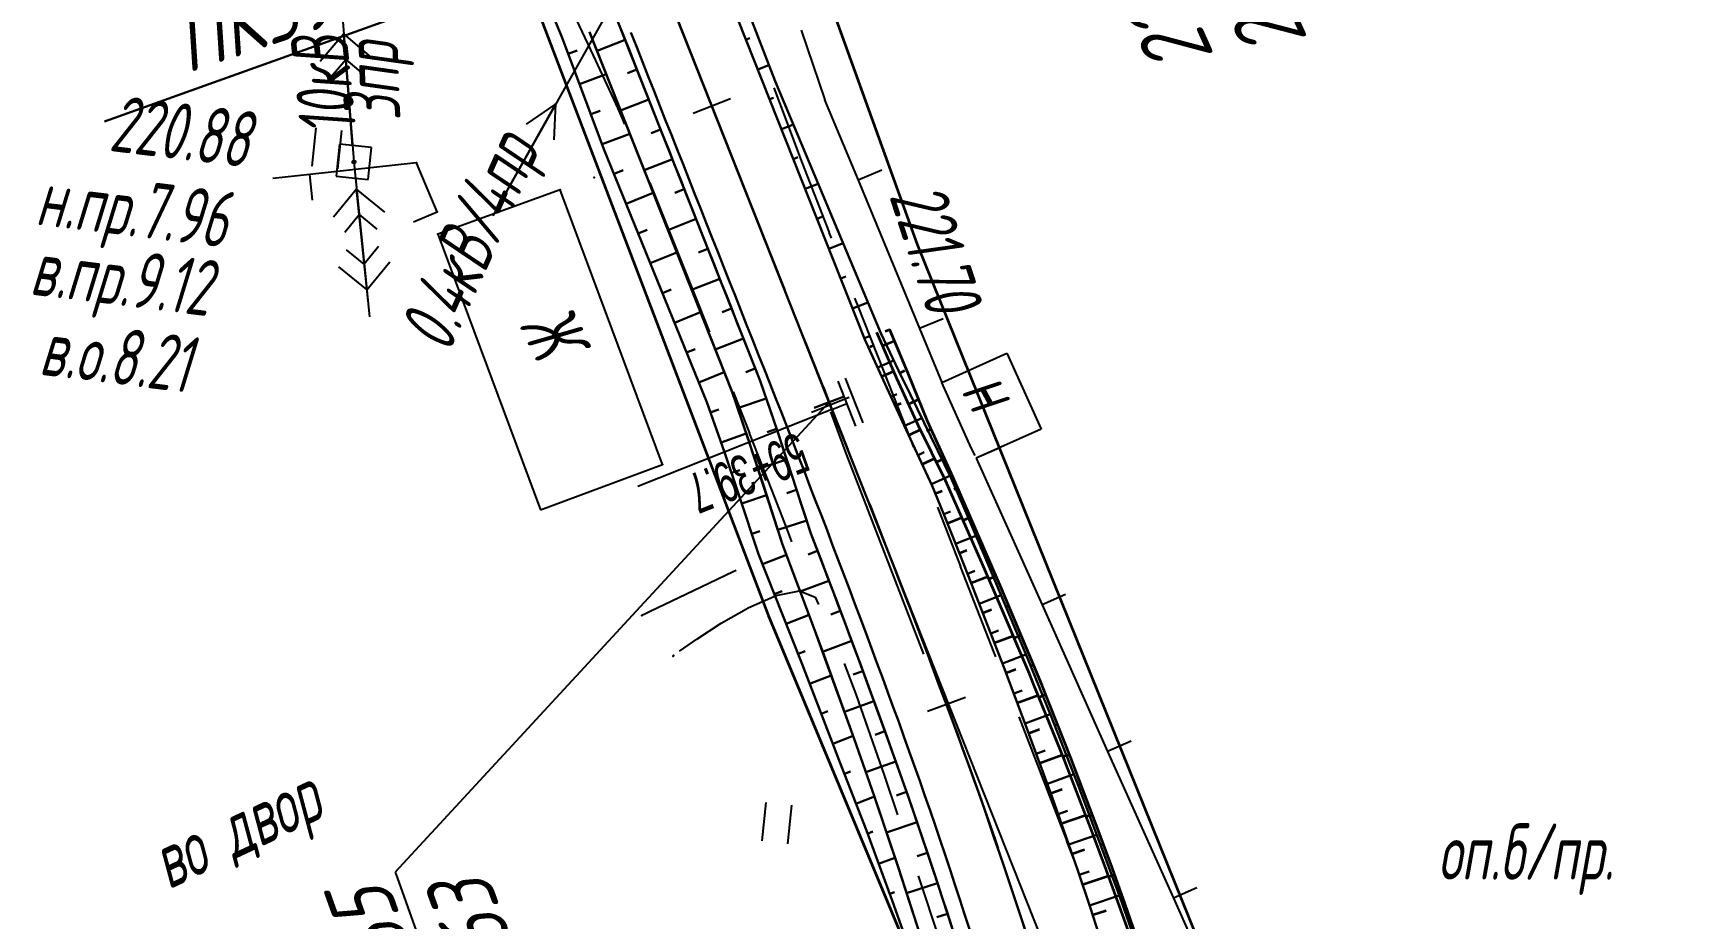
# Model space of a CAD drawing. Header units: millimetres. Extents: x -1799 to 6962, y -1020 to 4121.
# Drawn here: x 3337 to 3439.4, y 2513.8 to 2568.9 of the extents above; entities that cross this region are included whole.
import ezdxf
from ezdxf import colors
from ezdxf.entities.mleader import LeaderData, LeaderLine
from ezdxf.math import Vec2, Vec3

# ---------------------------------------------------------------- set-up
doc = ezdxf.new("R2010")
doc.units = ezdxf.units.MM
doc.linetypes.add('CONTI', pattern=[0])
doc.linetypes.add('DASHED', pattern=[0.75, 0.5, -0.25])
for name, color, linetype, lineweight in [('10', 1, 'Continuous', 35), ('КОПИЯ_ОСЬ_13_ОТКОСЫ', 7, 'Continuous', 30), ('ОСЬ_ВЕРХ_ПОКРЫТИЯ_ГРАНИЦЫ_ПОЛОС', 7, 'Continuous', 30), ('ОСЬ_ВЕРХ_ПОКРЫТИЯ_ОСЬ', 1, 'Continuous', 30), ('Ось_примыкания', 1, 'Continuous', 35), ('Отметки', 5, 'Continuous', 30), ('Привязка', 250, 'Continuous', 35)]:
    doc.layers.add(name, color=color, linetype=linetype, lineweight=lineweight)
for name, color, linetype in [('NAD_MDEFAULT', 7, 'CONTI'), ('PI_OTDEFAULT', 172, 'CONTI'), ('PI_TTDEFAULT', 5, 'CONTI'), ('SIT_LDEFAULT', 7, 'CONTI'), ('USLZNDEFAULT', 7, 'CONTI'), ('ZAPSKDEFAULT', 7, 'CONTI'), ('КОПИЯ_ОСЬ_ТАНГЕНСЫ', 1, 'Continuous'), ('ОСЬ_ВЕРХ_ПОКРЫТИЯ_ПИКЕТЫ', 1, 'Continuous'), ('ОСЬ_ВЕРХ_ПОКРЫТИЯ_РАЗБИВКА_КРИВ', 1, 'Continuous'), ('ОСЬ_ВЕРХ_ПОКРЫТИЯ_ТАНГЕНСЫ', 1, 'Continuous'), ('разметка', 7, 'Continuous')]:
    doc.layers.add(name, color=color, linetype=linetype)
doc.layers.add('видовое окно', color=132, linetype='CONTI', plot=False)
doc.styles.add('eskd', font='spds.shx', dxfattribs={"width": 1.2, "oblique": 15})
doc.styles.get("Standard").update_dxf_attribs({"font": 'arial.ttf'})
doc.styles.add('ГОСТ', font='', dxfattribs={"oblique": 15, "height": 4})
doc.styles.get('ГОСТ').set_extended_font_data('GOST type A')

# ---------------------------------------------------------------- blocks, each defined once
blk = doc.blocks.new('BL_2011')
at = {"color": 0}
for p, q in [((0, 0), (0, 2.4)), ((1.6, 0), (1.6, 2.4))]:
    blk.add_line(p, q, dxfattribs=at)
blk = doc.blocks.new('BL_27')
at = {"color": 0}
for p, q in [((1, 1), (-1, 1)), ((-1, 1), (-1, -1)), ((1, -1), (1, 1)), ((-1, -1), (1, -1))]:
    blk.add_line(p, q, dxfattribs=at)
blk.add_circle((0, 0), 0.1, dxfattribs=at)
blk = doc.blocks.new('*U52')
at = {"layer": 'КОПИЯ_ОСЬ_13_ОТКОСЫ'}
for points in [[(133.91, 283.83), (132.37, 288.21), (130.76, 292.57), (129.07, 296.93), (128.73, 297.81), (126.76, 302.93), (126.09, 304.64), (124.04, 309.78), (122.84, 313.4), (121.93, 316.13), (120.83, 319.24), (114.42, 334.99), (111.93, 341.64), (111.78, 342.01), (110.75, 344.55)], [(134.16, 285.86), (132.74, 290.3), (131.24, 294.73), (130, 298.28), (128.13, 303.46), (127.49, 305.18), (125.55, 310.37), (124.37, 314), (123.47, 316.74), (123.38, 317.02), (122.4, 319.86), (113.54, 342.27)], [(112.21, 340.91), (112.76, 341.12)], [(112.91, 339.04), (114.57, 339.66)], [(113.61, 337.17), (114.19, 337.38)], [(114.31, 335.29), (116.04, 335.94)], [(115.06, 333.44), (115.62, 333.67)], [(115.81, 331.58), (117.49, 332.27)], [(116.56, 329.73), (117.11, 329.96)], [(117.31, 327.88), (118.97, 328.55)], [(118.07, 326.03), (118.61, 326.25)], [(118.82, 324.17), (120.44, 324.83)], [(119.57, 322.32), (120.1, 322.53)], [(120.33, 320.47), (121.91, 321.11)], [(121.05, 318.6), (121.58, 318.79)], [(121.72, 316.72), (123.29, 317.28)], [(122.37, 314.83), (122.88, 315)], [(123, 312.93), (124.55, 313.44)], [(123.63, 311.03), (124.14, 311.2)], [(124.3, 309.15), (125.79, 309.74)], [(125.03, 307.29), (125.51, 307.47)], [(125.77, 305.43), (127.19, 305.99)], [(126.51, 303.57), (126.95, 303.74)], [(127.23, 301.7), (128.57, 302.22)], [(127.95, 299.84), (128.37, 300)], [(128.67, 297.97), (129.93, 298.46)], [(129.39, 296.11), (129.78, 296.25)], [(130.11, 294.24), (131.26, 294.68)], [(130.83, 292.37), (131.17, 292.5)], [(131.52, 290.5), (132.54, 290.88)], [(132.22, 288.62), (132.51, 288.73)]]:
    blk.add_lwpolyline(points, dxfattribs=at)
blk = doc.blocks.new('_None')
blk = doc.blocks.new('Крест')
at = {"layer": 'Отметки'}
for points in [[(-1, 0), (1, 0)], [(0, 1), (0, -1)]]:
    blk.add_lwpolyline(points, dxfattribs=at)

msp = doc.modelspace()

# ---------------------------------------------------------------- linework, layer by layer
for p, q in [((3387.6, 2542.71), (3386.61, 2545.35)), ((3389.94, 2536.67), (3387.6, 2542.71)), ((3392.4, 2530.26), (3389.94, 2536.67))]:
    msp.add_line(p, q)
at = {"layer": '10'}
for p, q in [((3392.02, 2555.77), (3378.1, 2594.34)), ((3392.02, 2555.77), (3378.1, 2594.34)), ((3360.8, 2590.3), (3382.72, 2532.69)), ((3360.8, 2590.3), (3382.72, 2532.69)), ((3413.66, 2502.1), (3392.02, 2555.77)), ((3413.66, 2502.1), (3392.02, 2555.77)), ((3382.72, 2532.69), (3395.23, 2502.65)), ((3382.72, 2532.69), (3395.69, 2501.54))]:
    msp.add_line(p, q, dxfattribs=at)
at = {"layer": 'PI_TTDEFAULT', "color": 5}
msp.add_point((3356.94, 2560.91, 220.88), dxfattribs=at)
at = {"layer": 'SIT_LDEFAULT', "color": 7}
for p, q in [((3352.22, 2621.69), (3356.94, 2560.91)), ((3380.95, 2584.91), (3365.59, 2557.55)), ((3370.28, 2570.83), (3371.83, 2567.54)), ((3356.32, 2568.89), (3354.85, 2567.17)), ((3356.86, 2561.91), (3356.32, 2568.89)), ((3358.04, 2567.41), (3356.32, 2568.89)), ((3384.78, 2569.12), (3386.25, 2564.78)), ((3355.52, 2566.22), (3356.44, 2567.29)), ((3356.44, 2567.29), (3357.52, 2566.37)), ((3371.84, 2567.54), (3373.37, 2564.23)), ((3383.44, 2564.59), (3383.1, 2565.52)), ((3386.23, 2564.78), (3388.31, 2559.77)), ((3366.08, 2558.42), (3369.51, 2564.53)), ((3369.51, 2564.53), (3367.66, 2563.27)), ((3369.4, 2562.29), (3369.51, 2564.53)), ((3373.36, 2564.23), (3373.78, 2563.27)), ((3384.86, 2560.84), (3383.44, 2564.59)), ((3360.84, 2560.85), (3354.19, 2560.12)), ((3356.94, 2560.91), (3357.92, 2551.26)), ((3362.13, 2557.8), (3360.84, 2560.85)), ((3386.53, 2556.52), (3384.85, 2560.84)), ((3354.19, 2560.12), (3351.9, 2559.87)), ((3354.36, 2558.53), (3354.19, 2560.12)), ((3357.04, 2559.92), (3357.75, 2552.95)), ((3389.79, 2560.39), (3388.31, 2559.78)), ((3388.31, 2559.78), (3392.14, 2550.54)), ((3357.11, 2559.22), (3355.68, 2557.47)), ((3357.82, 2552.25), (3357.11, 2559.22)), ((3358.87, 2557.79), (3357.11, 2559.22)), ((3369.78, 2559.18), (3362.17, 2556.42)), ((3376.14, 2542.07), (3369.78, 2559.18)), ((3375.35, 2559.6), (3376.36, 2557.12)), ((3356.38, 2556.53), (3357.27, 2557.63)), ((3357.27, 2557.63), (3358.37, 2556.73)), ((3360.66, 2557.18), (3362.13, 2557.8)), ((3376.36, 2557.12), (3378.1, 2552.77)), ((3358.48, 2555.64), (3357.59, 2554.54)), ((3362.17, 2556.42), (3368.55, 2539.25)), ((3386.66, 2556.17), (3386.52, 2556.52)), ((3357.59, 2554.54), (3356.49, 2555.44)), ((3357.75, 2552.95), (3359.18, 2554.7)), ((3355.99, 2554.38), (3357.75, 2552.95)), ((3378.1, 2552.77), (3379.07, 2550.31)), ((3388.28, 2552.04), (3388.12, 2552.44)), ((3389.94, 2547.84), (3388.28, 2552.04)), ((3393.61, 2551.15), (3392.14, 2550.54)), ((3392.14, 2550.54), (3393.53, 2547.18)), ((3393.53, 2547.18), (3397.56, 2549)), ((3397.56, 2549), (3399.7, 2544.28)), ((3391.33, 2544.31), (3389.94, 2547.84)), ((3380.54, 2546.6), (3381.55, 2544.03)), ((3395.36, 2543.12), (3393.53, 2547.18)), ((3391.79, 2543.15), (3391.33, 2544.31)), ((3381.54, 2544.03), (3382.92, 2540.49)), ((3399.7, 2544.28), (3395.67, 2542.46)), ((3395.59, 2542.64), (3395.36, 2543.12)), ((3397.13, 2543.11), (3395.67, 2542.46)), ((3395.67, 2542.46), (3399.76, 2533.33)), ((3368.55, 2539.25), (3376.14, 2542.07)), ((3382.92, 2540.49), (3383.87, 2538.05)), ((3394.7, 2535.73), (3393.27, 2539.42)), ((3383.87, 2538.05), (3384.17, 2537.27)), ((3380.54, 2535.39), (3378.54, 2534.44)), ((3380.73, 2535.48), (3380.54, 2535.39)), ((3396.76, 2530.42), (3394.69, 2535.73)), ((3378.54, 2534.44), (3376.72, 2533.57)), ((3383.21, 2533.93), (3384.66, 2534.22)), ((3384.66, 2534.22), (3385.64, 2533.82)), ((3376.72, 2533.57), (3375.38, 2532.92)), ((3379.79, 2532.2), (3381.51, 2533.18)), ((3381.51, 2533.18), (3383.21, 2533.93)), ((3385.64, 2533.82), (3385.86, 2533.36)), ((3401.22, 2533.99), (3399.76, 2533.33)), ((3399.76, 2533.33), (3403.84, 2524.21)), ((3375.09, 2532.79), (3374.86, 2532.68)), ((3375.38, 2532.93), (3375.09, 2532.79)), ((3378.28, 2531.21), (3379.79, 2532.2)), ((3377.21, 2530.45), (3378.28, 2531.21)), ((3396.88, 2530.1), (3396.76, 2530.42)), ((3387.44, 2529.69), (3388.18, 2527.77)), ((3388.17, 2527.77), (3389.96, 2522.67)), ((3399.08, 2524.44), (3398.33, 2526.37)), ((3405.3, 2524.86), (3403.84, 2524.21)), ((3401.32, 2518.63), (3399.08, 2524.44)), ((3403.84, 2524.21), (3407.93, 2515.08)), ((3389.96, 2522.67), (3390.77, 2520.27)), ((3401.92, 2517.03), (3401.31, 2518.63)), ((3392.05, 2516.48), (3393.39, 2512.41)), ((3409.39, 2515.73), (3407.93, 2515.08)), ((3407.93, 2515.08), (3409.01, 2512.66))]:
    msp.add_line(p, q, dxfattribs=at)
at = {"layer": 'видовое окно', "color": 5}
for p in [(3360.84, 2560.85, 221.1), (3371.89, 2559.94, 221.69), (3369.78, 2559.18, 221.75), (3362.13, 2557.8, 221.5), (3362.17, 2556.42, 221.63), (3376.14, 2542.07, 221.58), (3374.86, 2532.68, 221.49), (3376.8, 2530.15, 221.31), (3376.82, 2530.18, 221.31)]:
    msp.add_point(p, dxfattribs=at)
at = {"layer": 'КОПИЯ_ОСЬ_13_ОТКОСЫ'}
for points in [[(3403.5, 2512.2), (3402.75, 2514.51), (3401.98, 2516.8), (3400.39, 2521.36), (3398.74, 2525.88), (3397.38, 2529.46), (3395.35, 2534.69), (3394.66, 2536.43), (3393.62, 2539.02), (3392.93, 2540.75), (3391.31, 2544.24), (3390.1, 2546.85), (3388.73, 2549.86), (3379.86, 2572.27)], [(3405.43, 2512.8), (3404.62, 2515.1), (3403.78, 2517.4), (3402.07, 2521.94), (3400.3, 2526.45), (3398.85, 2530.01), (3396.68, 2535.2), (3395.95, 2536.93), (3394.85, 2539.5), (3394.11, 2541.22), (3392.42, 2544.68), (3391.15, 2547.26), (3391.02, 2547.54), (3389.73, 2550.25), (3383.16, 2565.94), (3380.61, 2572.56)], [(3392.23, 2512.59), (3390.8, 2517.03), (3389.31, 2521.46), (3388.07, 2525), (3386.19, 2530.18), (3385.56, 2531.91), (3383.62, 2537.09), (3382.43, 2540.73), (3381.54, 2543.46), (3381.44, 2543.75), (3380.47, 2546.59), (3371.6, 2569)], [(3394.45, 2512.33), (3393, 2516.79), (3391.49, 2521.24), (3390.23, 2524.8), (3388.32, 2530.01), (3387.68, 2531.74), (3387.03, 2533.47), (3386.04, 2536.06), (3385.38, 2537.79), (3384.19, 2541.42), (3383.29, 2544.15), (3382.22, 2547.28), (3373.35, 2569.69)], [(3373.82, 2568.52), (3372.07, 2567.83)], [(3381.34, 2568.53), (3381.57, 2568.62)], [(3382.08, 2566.67), (3382.77, 2566.94)], [(3374.55, 2566.66), (3373.97, 2566.43)], [(3375.29, 2564.8), (3373.54, 2564.11)], [(3382.81, 2564.81), (3383.06, 2564.9)], [(3376.02, 2562.94), (3375.44, 2562.71)], [(3383.55, 2562.95), (3384.29, 2563.24)], [(3376.76, 2561.08), (3375.01, 2560.39)], [(3384.29, 2561.09), (3384.56, 2561.2)], [(3377.5, 2559.22), (3376.91, 2558.99)], [(3385.02, 2559.23), (3385.83, 2559.55)], [(3378.23, 2557.36), (3376.48, 2556.67)], [(3385.76, 2557.37), (3386.05, 2557.49)], [(3386.5, 2555.51), (3387.38, 2555.86)], [(3378.97, 2555.5), (3378.39, 2555.27)], [(3379.71, 2553.64), (3377.95, 2552.95)], [(3387.23, 2553.65), (3387.55, 2553.78)], [(3380.44, 2551.78), (3379.86, 2551.55)], [(3387.97, 2551.79), (3388.92, 2552.17)], [(3381.18, 2549.92), (3379.43, 2549.23)], [(3388.7, 2549.93), (3389.04, 2550.07)], [(3389.53, 2548.11), (3390.53, 2548.56)], [(3381.91, 2548.06), (3381.33, 2547.83)], [(3390.36, 2546.29), (3390.72, 2546.46)], [(3382.6, 2546.18), (3380.82, 2545.58)], [(3383.24, 2544.29), (3382.65, 2544.09)], [(3391.2, 2544.48), (3392.27, 2544.97)], [(3383.87, 2542.39), (3382.08, 2541.8)], [(3392.05, 2542.66), (3392.43, 2542.84)], [(3392.89, 2540.85), (3394.03, 2541.38)], [(3384.49, 2540.49), (3383.89, 2540.3)], [(3385.12, 2538.59), (3383.32, 2538)], [(3393.64, 2538.99), (3394.06, 2539.16)], [(3394.38, 2537.14), (3395.65, 2537.64)], [(3385.79, 2536.71), (3385.2, 2536.48)], [(3395.12, 2535.28), (3395.57, 2535.46)], [(3386.5, 2534.84), (3384.71, 2534.16)], [(3395.84, 2533.41), (3397.21, 2533.95)], [(3387.21, 2532.97), (3386.61, 2532.74)], [(3387.92, 2531.1), (3386.1, 2530.42)], [(3396.57, 2531.55), (3397.05, 2531.74)], [(3397.29, 2529.69), (3398.75, 2530.25)], [(3388.61, 2529.22), (3388, 2529)], [(3398, 2527.82), (3398.52, 2528.01)], [(3389.3, 2527.34), (3387.46, 2526.67)], [(3398.71, 2525.95), (3400.26, 2526.53)], [(3389.98, 2525.47), (3389.37, 2525.24)], [(3399.4, 2524.07), (3399.95, 2524.27)], [(3390.66, 2523.58), (3388.79, 2522.92)], [(3400.09, 2522.19), (3401.74, 2522.79)], [(3391.33, 2521.7), (3390.7, 2521.48)], [(3391.98, 2519.81), (3390.08, 2519.16)], [(3400.76, 2520.31), (3401.34, 2520.51)], [(3401.42, 2518.42), (3403.17, 2519.03)], [(3392.62, 2517.91), (3391.98, 2517.7)], [(3402.07, 2516.53), (3402.69, 2516.74)], [(3393.26, 2516.02), (3391.33, 2515.39)], [(3402.71, 2514.63), (3404.56, 2515.25)], [(3393.87, 2514.11), (3393.22, 2513.9)]]:
    msp.add_lwpolyline(points, dxfattribs=at)
at = {"layer": 'КОПИЯ_ОСЬ_ТАНГЕНСЫ'}
msp.add_line((3430.92, 2433.8), (3352.55, 2631.73), dxfattribs=at)
at = {"layer": 'ОСЬ_ВЕРХ_ПОКРЫТИЯ_ГРАНИЦЫ_ПОЛОС', "linetype": 'Continuous'}
for points in [[(3394.14, 2513.3), (3393.85, 2514.21), (3393.55, 2515.12), (3393.26, 2516.03), (3392.95, 2516.94), (3392.65, 2517.85), (3392.34, 2518.76), (3392.03, 2519.67), (3391.72, 2520.58), (3391.4, 2521.49), (3391.08, 2522.4), (3390.76, 2523.3), (3390.44, 2524.21), (3390.12, 2525.11), (3389.79, 2526.02), (3389.46, 2526.93), (3389.13, 2527.83), (3388.79, 2528.74), (3388.46, 2529.64), (3388.12, 2530.55), (3387.78, 2531.45), (3387.44, 2532.36), (3387.1, 2533.26), (3386.76, 2534.17), (3386.42, 2535.07), (3386.07, 2535.98), (3385.73, 2536.88), (3385.38, 2537.79), (3385.08, 2538.69), (3384.78, 2539.6), (3384.49, 2540.51), (3384.19, 2541.42), (3383.89, 2542.33), (3383.59, 2543.24), (3383.29, 2544.15), (3383.02, 2544.93), (3382.76, 2545.72), (3382.49, 2546.5), (3382.22, 2547.28), (3381.87, 2548.18), (3381.51, 2549.07), (3381.16, 2549.97), (3380.8, 2550.87), (3380.45, 2551.76), (3380.1, 2552.66), (3379.74, 2553.56), (3379.39, 2554.45), (3379.03, 2555.35), (3378.68, 2556.24), (3378.32, 2557.14), (3377.97, 2558.04), (3377.61, 2558.93), (3377.26, 2559.83), (3376.9, 2560.73), (3376.55, 2561.62), (3376.19, 2562.52), (3375.84, 2563.41), (3375.48, 2564.31), (3375.13, 2565.21), (3374.77, 2566.1), (3374.42, 2567), (3374.06, 2567.9), (3373.71, 2568.79), (3373.35, 2569.69)], [(3374.18, 2568.96), (3374.54, 2568.05), (3374.9, 2567.14), (3375.26, 2566.23), (3375.62, 2565.32), (3375.98, 2564.41), (3376.34, 2563.5), (3376.7, 2562.59), (3377.06, 2561.68), (3377.42, 2560.77), (3377.78, 2559.86), (3378.14, 2558.95), (3378.5, 2558.04), (3378.86, 2557.13), (3379.22, 2556.22), (3379.58, 2555.32), (3379.94, 2554.41), (3380.3, 2553.5), (3380.66, 2552.59), (3381.02, 2551.68), (3381.38, 2550.77), (3381.74, 2549.86), (3382.1, 2548.95), (3382.46, 2548.04), (3382.82, 2547.13), (3383.18, 2546.22), (3383.54, 2545.31), (3383.9, 2544.4), (3384.26, 2543.48), (3384.61, 2542.56), (3384.97, 2541.65), (3385.32, 2540.73), (3385.67, 2539.81), (3386.03, 2538.9), (3386.38, 2537.98), (3386.73, 2537.06), (3387.08, 2536.15), (3387.43, 2535.23), (3387.77, 2534.31), (3388.12, 2533.4), (3388.47, 2532.48), (3388.81, 2531.56), (3389.15, 2530.65), (3389.49, 2529.73), (3389.83, 2528.81), (3390.17, 2527.89), (3390.5, 2526.98), (3390.84, 2526.06), (3391.17, 2525.14), (3391.5, 2524.22), (3391.83, 2523.3), (3392.15, 2522.38), (3392.47, 2521.46), (3392.79, 2520.54), (3393.11, 2519.62), (3393.42, 2518.7), (3393.73, 2517.77), (3394.04, 2516.85), (3394.34, 2515.93), (3394.65, 2515), (3394.94, 2514.08), (3395.24, 2513.15)]]:
    msp.add_lwpolyline(points, dxfattribs=at)
at = {"layer": 'ОСЬ_ВЕРХ_ПОКРЫТИЯ_ОСЬ'}
msp.add_lwpolyline([(3398.66, 2513.23), (3398.36, 2514.16), (3398.05, 2515.1), (3397.74, 2516.03), (3397.43, 2516.96), (3397.11, 2517.89), (3396.79, 2518.82), (3396.47, 2519.75), (3396.15, 2520.68), (3395.82, 2521.61), (3395.49, 2522.54), (3395.16, 2523.46), (3394.82, 2524.39), (3394.49, 2525.31), (3394.15, 2526.23), (3393.81, 2527.16), (3393.46, 2528.08), (3392.77, 2529.92), (3392.07, 2531.76), (3391.37, 2533.6), (3390.66, 2535.43), (3389.94, 2537.26), (3388.86, 2540.01), (3386.69, 2545.5), (3386.69, 2545.5), (3376.62, 2570.94)], dxfattribs=at)
at = {"layer": 'ОСЬ_ВЕРХ_ПОКРЫТИЯ_ПИКЕТЫ'}
for p, q in [((3380.38, 2564.84), (3378.06, 2563.92)), ((3387.75, 2546.24), (3385.42, 2545.32)), ((3394.99, 2527.57), (3392.64, 2526.7))]:
    msp.add_line(p, q, dxfattribs=at)
at = {"layer": 'ОСЬ_ВЕРХ_ПОКРЫТИЯ_РАЗБИВКА_КРИВ'}
for p, q in [((3388.64, 2544.66), (3387.54, 2547.45)), ((3388.18, 2544.47), (3387.07, 2547.26)), ((3386.69, 2545.5), (3374.61, 2540.71)), ((3386.69, 2545.5), (3387.62, 2545.87))]:
    msp.add_line(p, q, dxfattribs=at)
at = {"layer": 'ОСЬ_ВЕРХ_ПОКРЫТИЯ_ТАНГЕНСЫ'}
msp.add_line((3430.92, 2433.8), (3352.55, 2631.73), dxfattribs=at)
at = {"layer": 'Ось_примыкания', "color": 0}
for p, q in [((3389.07, 2549.41), (3389.33, 2549.53)), ((3390.57, 2549.76), (3389.85, 2549.46)), ((3389.88, 2547.59), (3390.53, 2547.88)), ((3391.2, 2547.91), (3390.88, 2547.75)), ((3390.7, 2545.76), (3391, 2545.9)), ((3392.04, 2546.1), (3391.42, 2545.82)), ((3391.51, 2543.93), (3392.19, 2544.25)), ((3392.86, 2544.27), (3392.58, 2544.15)), ((3392.31, 2542.1), (3393.07, 2542.45)), ((3393.69, 2542.45), (3393.19, 2542.23)), ((3393.12, 2540.27), (3393.54, 2540.44)), ((3394.5, 2540.62), (3394.27, 2540.52)), ((3393.87, 2538.42), (3394.77, 2538.78)), ((3395.3, 2538.79), (3394.85, 2538.59)), ((3394.61, 2536.56), (3395.09, 2536.75)), ((3396.1, 2536.96), (3395.88, 2536.86)), ((3395.34, 2534.7), (3396.38, 2535.11)), ((3396.9, 2535.12), (3396.45, 2534.93)), ((3396.07, 2532.84), (3396.62, 2533.05)), ((3397.68, 2533.28), (3397.46, 2533.19)), ((3396.79, 2530.97), (3397.96, 2531.42)), ((3398.46, 2531.44), (3398.03, 2531.26)), ((3397.52, 2529.11), (3398.13, 2529.34)), ((3399.24, 2529.6), (3399.03, 2529.51)), ((3398.22, 2527.24), (3399.51, 2527.72)), ((3399.99, 2527.75), (3399.57, 2527.58)), ((3400.73, 2525.89), (3400.52, 2525.81)), ((3398.93, 2525.36), (3399.6, 2525.61)), ((3399.61, 2523.48), (3401.02, 2524)), ((3401.47, 2524.03), (3401.07, 2523.87)), ((3400.3, 2521.61), (3401.02, 2521.87)), ((3402.18, 2522.16), (3401.99, 2522.09)), ((3400.96, 2519.72), (3402.47, 2520.25)), ((3402.89, 2520.29), (3402.51, 2520.15)), ((3401.62, 2517.83), (3402.4, 2518.11)), ((3403.6, 2518.42), (3403.41, 2518.35)), ((3402.27, 2515.94), (3403.89, 2516.48)), ((3404.28, 2516.54), (3403.92, 2516.41)), ((3404.96, 2514.66), (3404.78, 2514.6)), ((3402.9, 2514.04), (3403.74, 2514.32))]:
    msp.add_line(p, q, dxfattribs=at)
for points in [[(3409.87, 2499.73), (3409.06, 2502.74), (3408.34, 2505.02), (3407.54, 2507.24), (3407.22, 2508.12), (3406.52, 2510.07), (3405.74, 2512.39), (3404.94, 2514.7), (3404.12, 2516.99), (3403.28, 2519.28), (3401.55, 2523.82), (3399.77, 2528.31), (3399.4, 2529.21), (3397.21, 2534.4), (3396.47, 2536.12), (3394.22, 2541.26), (3392.64, 2544.77), (3391.42, 2547.74), (3390.28, 2550.45), (3390, 2550.36)], [(3409.39, 2499.29), (3408.62, 2502.68), (3408.02, 2504.94), (3407.21, 2507.15), (3406.89, 2508.03), (3406.19, 2509.97), (3405.4, 2512.28), (3404.58, 2514.58), (3403.75, 2516.87), (3402.9, 2519.15), (3401.15, 2523.67), (3399.34, 2528.16), (3398.97, 2529.05), (3396.76, 2534.23), (3396.01, 2535.95), (3393.75, 2541.08), (3392.05, 2544.53), (3390.85, 2547.15), (3390.72, 2547.42), (3389.49, 2550.3)]]:
    msp.add_lwpolyline(points, dxfattribs=at)
at = {"layer": 'Привязка', "lineweight": 30, "ltscale": 7}
msp.add_lwpolyline([(3372.03, 2574.41), (3341.42, 2563.42)], dxfattribs=at)
at = {"layer": 'разметка', "lineweight": 30, "ltscale": 7}
msp.add_lwpolyline([(3382.91, 2555.06), (3376.62, 2570.94, -0.000745), (3375.55, 2573.66)], format="xyb", dxfattribs=at)
at = {"layer": 'разметка', "linetype": 'DASHED', "lineweight": 30, "ltscale": 14}
msp.add_lwpolyline([(3400.23, 2508.17, 0.014728), (3395.18, 2523.4, 0.008075), (3387.61, 2543.17), (3382.91, 2555.06)], format="xyb", dxfattribs=at)

# ---------------------------------------------------------------- block references
at = {"layer": 'USLZNDEFAULT', "color": 7, "rotation": 354.0000000000001}
msp.add_blockref('BL_27', (3356.94, 2560.91), dxfattribs=at)
at = {"layer": 'ZAPSKDEFAULT', "color": 7, "rotation": 354.0000000000001}
for p in [(3354.35, 2560.64), (3382.35, 2518.64)]:
    msp.add_blockref('BL_2011', p, dxfattribs=at)
at = {"layer": 'КОПИЯ_ОСЬ_13_ОТКОСЫ'}
msp.add_blockref('*U52', (3258.07, 2226.72), dxfattribs=at)
at = {"layer": 'Отметки', "rotation": 110.588216702799}
msp.add_blockref('Крест', (3386.52, 2545.95), dxfattribs=at)

# ---------------------------------------------------------------- texts
at = {"layer": 'NAD_MDEFAULT', "color": 7, "style": 'eskd', "oblique": 10, "width": 0.8}
for s, rotation, p in [('10кВ', 96, (3357.12, 2562.8)), ('3пр', 92, (3359.85, 2563.5)), ('0.4кВ/4пр', 66, (3362.85, 2548.93)), ('н.пр.7.96', 353, (3337.08, 2557.02)), ('в.пр.9.12', 353, (3336.72, 2552.67)), ('Ж', 296.1151, (3367.19, 2550.74)), ('в.о.8.21', 353, (3337.3, 2547.68)), ('н', 298.4875, (3394.69, 2546.67)), ('во двор', 25, (3345.4, 2515.59))]:
    msp.add_text(s, height=3.5, rotation=rotation, dxfattribs=at).set_placement(p)
msp.add_text('оп.б/пр.', height=3.5, dxfattribs=at).set_placement((3424.41, 2516.23))
at = {"layer": 'PI_OTDEFAULT', "color": 172, "style": 'eskd', "oblique": 10, "width": 0.8}
for s, rotation, p in [('220.88', 353, (3341.65, 2561.61)), ('221.70', 288, (3390.23, 2558.81))]:
    msp.add_text(s, height=3.5, rotation=rotation, dxfattribs=at).set_placement(p)
at = {"layer": 'ОСЬ_ВЕРХ_ПОКРЫТИЯ_РАЗБИВКА_КРИВ', "width": 0.6}
msp.add_text('59+39.7', height=2.5, rotation=201.601, dxfattribs=at).set_placement((3384.55, 2544.11))
at = {"layer": 'Отметки', "color": 0, "style": 'ГОСТ', "oblique": 15}
for s, rotation, p in [('222,01', 114.3287, (3416.34, 2568.55, 126.57)), ('221,63', 109.9467, (3369.29, 2505.63, 126.57))]:
    msp.add_text(s, height=4, rotation=rotation, dxfattribs=at).set_placement(p)
at = {"layer": 'Привязка', "lineweight": 30, "ltscale": 7, "style": 'ГОСТ', "oblique": 15}
msp.add_text('ПК59+71,9', height=4, rotation=18.7422, dxfattribs=at).set_placement((3346.55, 2566.4, 126.57))

# ---------------------------------------------------------------- leaders
at = {"layer": 'Отметки', "ltscale": 0.2}
ml = msp.add_multileader_mtext('Standard', dxfattribs=at)
ml.set_content('222,07', color=256, style='ГОСТ')
ml.set_leader_properties()
ml.set_arrow_properties(name='NONE')
ml.build(insert=Vec2(0, 0))
ml.multileader.update_dxf_attribs({"text_left_attachment_type": 6, "text_right_attachment_type": 6, "dogleg_length": 0.36, "arrow_head_size": 2})
ctx = ml.context
ctx.base_point, ctx.arrow_head_size, ctx.landing_gap_size, ctx.plane_origin, ctx.plane_x_axis, ctx.plane_y_axis = Vec3(3414.61, 2559.8), 2, 0, Vec3(3445.76, 2622.01), Vec3(-0.406984, 0.913435), Vec3(-0.913435, -0.406984)
ctx.left_attachment, ctx.right_attachment, ctx.text_align_type = 6, 6, 2
notes = []
notes.append((ctx, [(1, (1, 1, 0), (3405.97, 2579.2), (0.406984, -0.913435), 0.36, [(0, [(3370.24, 2588.62)], 0, [])])]))
ctx.mtext.insert, ctx.mtext.text_direction, ctx.mtext.rotation, ctx.mtext.alignment, ctx.mtext.line_spacing_style, ctx.mtext.flow_direction = Vec3(3401.91, 2577), Vec3(-0.406984, 0.913435), 1.989946, 3, 2, 5
ml = msp.add_multileader_mtext('Standard', dxfattribs=at)
ml.set_content('221,65', color=256, style='ГОСТ')
ml.set_leader_properties()
ml.set_arrow_properties(name='NONE')
ml.build(insert=Vec2(0, 0))
ml.multileader.update_dxf_attribs({"text_left_attachment_type": 6, "text_right_attachment_type": 6, "dogleg_length": 0.36, "arrow_head_size": 2})
ctx = ml.context
ctx.base_point, ctx.arrow_head_size, ctx.landing_gap_size, ctx.plane_origin, ctx.plane_x_axis, ctx.plane_y_axis = Vec3(3366.26, 2497.77), 2, 0, Vec3(3414.36, 2565.01), Vec3(-0.336003, 0.941861), Vec3(-0.941861, -0.336003)
ctx.left_attachment, ctx.right_attachment, ctx.text_align_type = 6, 6, 2
notes.append((ctx, [(1, (1, 1, 0), (3359.51, 2516.7), (0.336003, -0.941861), 0.36, [(0, [(3386.52, 2545.95)], 0, [])])]))
ctx.mtext.insert, ctx.mtext.text_direction, ctx.mtext.rotation, ctx.mtext.alignment, ctx.mtext.line_spacing_style, ctx.mtext.flow_direction = Vec3(3355.3, 2514.81), Vec3(-0.336003, 0.941861), 1.913467, 3, 2, 5
ml = msp.add_multileader_mtext('Standard', dxfattribs=at)
ml.set_content('219,18', color=256, style='ГОСТ')
ml.set_leader_properties()
ml.set_arrow_properties(name='NONE')
ml.build(insert=Vec2(0, 0))
ml.multileader.update_dxf_attribs({"text_left_attachment_type": 6, "text_right_attachment_type": 6, "dogleg_length": 0.36, "arrow_head_size": 2})
ctx = ml.context
ctx.base_point, ctx.arrow_head_size, ctx.landing_gap_size, ctx.plane_origin, ctx.plane_x_axis, ctx.plane_y_axis = Vec3(3470.28, 2492.33), 2, 0, Vec3(3463.88, 2537.16), Vec3(-0.172936, 0.984933), Vec3(-0.984933, -0.172936)
ctx.left_attachment, ctx.right_attachment, ctx.text_align_type = 6, 6, 2
notes.append((ctx, [(1, (1, 1, 0), (3466.93, 2511.41), (0.172936, -0.984933), 0.36, [(0, [(3430.59, 2500)], 0, [])])]))
ctx.mtext.insert, ctx.mtext.text_direction, ctx.mtext.rotation, ctx.mtext.alignment, ctx.mtext.line_spacing_style, ctx.mtext.flow_direction = Vec3(3462.46, 2510.26), Vec3(-0.172936, 0.984933), 1.744607, 3, 2, 5
for ctx, leaders in notes:
    for number, flags, end, landing, length, lines in leaders:
        leader = LeaderData()
        leader.index, (leader.has_last_leader_line, leader.has_dogleg_vector, leader.attachment_direction) = number, flags
        leader.last_leader_point, leader.dogleg_vector, leader.dogleg_length = Vec3(end), Vec3(landing), length
        for number, points, colour, breaks in lines:
            line = LeaderLine()
            line.index, line.vertices, line.color, line.breaks = number, Vec3.list(points), colors.encode_raw_color(colour), breaks
            leader.lines.append(line)
        ctx.leaders.append(leader)

doc.saveas('drawing.dxf')
